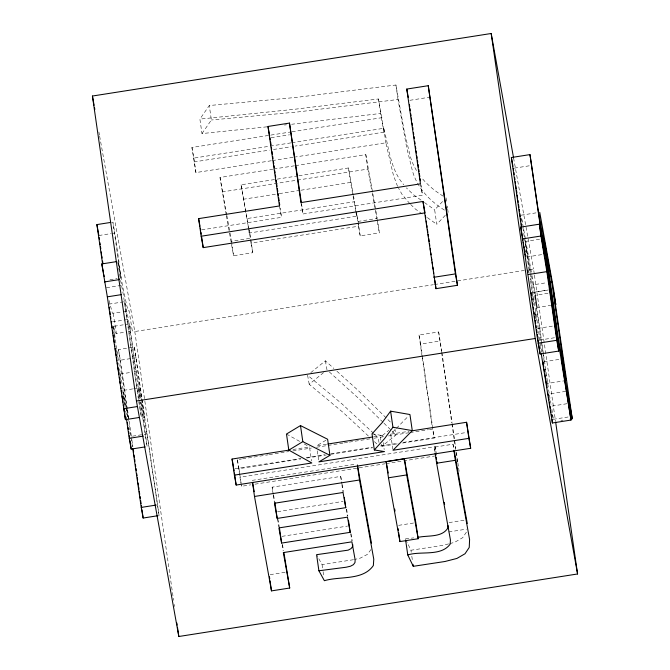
<?xml version="1.0" encoding="UTF-8"?>
<svg xmlns="http://www.w3.org/2000/svg" width="670" height="670" viewBox="0 0 670 670"><rect width="100%" height="100%" fill="white"/><g stroke="black" fill="none" stroke-linecap="round" stroke-linejoin="round"><path stroke-width="0.5" stroke-dasharray="3.35 2.51" d="M466.387 532.173L462.685 537.683L454.587 542.357L449.604 543.63M266.911 126.839L201.98 133.573L199.895 119.101L209.283 105.525L296.576 97.376L395.928 85.006L404.529 132.786L410.283 156.227A146.839 87.1 -8.2 0 0 417.301 171.805M201.98 133.573L211.377 120.005L209.283 105.525M371.038 549.467L367.269 554.467L360.15 558.169L354.447 559.475M445.307 215.321L436.748 224.316L434.663 209.836L443.925 200.095M392.854 449.252L390.677 434.168L395.677 429.076M396.389 428.356L408.524 415.986M310.821 372.621L325.369 360.795L333.844 368.45M368.358 435.994L343.283 412.62L309.213 384.287L325.377 371.147M380.836 440.249L380.292 437.234L388.885 430.324M381.557 444.269L381.917 446.27L395.978 434.972L394.898 428.942M325.913 440.257L316.583 445.793L326.834 444.185M448.607 543.889L442.627 545.413L410.945 550.238L406.296 540.606M353.492 559.701L322.061 564.617L317.078 555.589M409.847 100.307L429.286 97.259M271.275 160.758L195.933 172.575L191.93 147.467L291.014 131.923M292.045 131.764L381.841 117.686L383.927 132.157L295.168 146.077M271.057 137.693L289.474 134.804M191.93 147.467L193.839 158.095L269.189 146.286M270.219 146.119L290.864 142.886M291.894 142.718L383.751 128.313C388.927 147.4 390.2 169.158 403.759 184.744M194.015 161.939L269.365 150.122M273.494 149.477L291.04 146.722M272.305 160.599L292.949 157.358M293.979 157.199L385.845 142.794L393.391 175.172L397.57 186.411M226.175 214.576L220.011 177.466L272.74 169.192M273.779 169.033L294.457 165.792M295.487 165.624L365.795 154.602L377.277 218.403L358.098 221.41L356.708 213.697M355.896 211.008L356.641 216.175L249.215 233.026L241.058 184.803L276.174 179.3M277.204 179.133L297.865 175.9M298.895 175.733L348.475 167.961L353.257 194.543M222.097 191.938L367.889 169.075L371.959 191.712M243.143 199.283L278.259 193.772M279.298 193.613L299.951 190.372M300.989 190.213L350.569 182.433L355.904 212.089M514.342 168.136L529.853 165.708M98.867 235.505L110.835 233.629M111.831 233.47L114.821 233.001L122.359 285.227L127.015 306.483L128.38 310.796L129.092 310.913L132.333 331.047L128.347 331.675M241.058 184.803L247.121 218.546L354.547 201.704L355.745 209.97M201.695 229.869L281.509 217.348L280.169 208.06M300.939 202.591L302.991 213.981L422.502 195.246L421.011 184.937M230.011 233.026L231.485 241.259L250.672 238.252L249.282 230.539M248.939 228.612L251.024 243.084L358.45 226.242L360.184 235.882L379.362 232.875L377.428 219.433M229.5 233.101L233.579 255.739L252.758 252.732L250.823 239.291M109.955 279.708L116.932 278.611M117.937 278.46L120.927 277.991L112.853 222.088L114.821 233.001M521.126 215.196L538.705 212.44M106.404 287.731L122.359 285.227M108.783 304.172L124.729 301.668L128.389 319.372L140.139 400.777M541.72 352.194L525.305 241.443L539.777 239.173M109.059 300.462L112.426 313.3L122.116 312.011M123.112 311.852L129.092 310.913M112.443 321.876L128.389 319.372M526.779 256.978L542.29 254.541M126.228 406.707L120.349 374.044L113.473 326.365L129.419 323.861L131.278 330.31L132.333 331.047M113.473 326.365L115.324 332.806L116.387 333.551L124.36 332.303M99.637 136.136L134.796 331.524L433.356 284.708M434.386 284.541L524.258 270.454M529.426 269.642L533.563 268.988L534.308 274.164M126.973 408.591L118.456 349.572L134.41 347.068L158.949 514.501M531.478 275.747L533.111 284.825L546.544 282.723M532.005 275.646L534.953 292.036L548.395 289.934M532.307 292.606L548.847 290.01M118.456 349.572L120.365 360.2L136.32 357.705M541.963 343.618L534.995 295.319L548.437 293.209M534.995 295.319L537.189 307.513L550.631 305.403M120.349 374.044L130.323 372.478M134.31 371.85L136.303 371.54L144.569 417.477L140.583 418.097M422.125 356.725L419.001 335.034L438.657 331.952L441.781 351.323M125.097 406.933L122.727 390.484L132.694 388.918M133.69 388.759L138.673 387.98L140.516 398.189M419.001 335.034L420.626 344.07L440.291 340.988M537.474 328.442L554.015 325.854M539.543 340.092L555.045 337.663M543.956 361.783L559.458 359.354M159.1 515.54L146.939 433.917L130.993 436.421L129.519 428.256M565.957 380.56L547.348 383.475L546.804 380.451M565.773 391.372L549.232 393.968L548.487 388.826M566.937 403.725L551.427 406.154L551.058 404.127M292.991 449.495L309.515 446.898L311.542 460.977M373.969 436.79L382.168 435.508L382.603 438.523M390.677 434.168L409.144 431.279M239.626 475.172L237.381 459.645L241.493 459M242.515 458.841L268.201 454.813M269.231 454.654L288.753 451.588M292.857 450.944L311.349 448.046M316.491 447.242L343.199 443.054M344.229 442.887L348.341 442.242M349.363 442.083L369.915 438.867M374.028 438.222L378.131 437.577L379.036 442.594M380.292 437.234L384.396 436.589M388.491 435.952L408.993 432.736M410.015 432.577L428.465 429.679M429.487 429.52L432.569 429.034L434.194 438.08L402.419 443.063M234.877 468.807L300.998 458.439M306.165 457.627L324.757 454.712M330.955 453.741L372.277 447.258M380.543 445.969L398.106 443.213M403.273 442.401L466.295 432.519M553.211 419.336L568.721 416.899M237.381 459.645L239.006 468.682L300.654 459.017M306.818 458.054L326.332 454.989M330.444 454.344L372.57 447.736M381.917 446.27L398.315 443.699M560.899 420.5L562.968 420.174M436.547 454.67L435.106 446.639L239.919 477.249L241.543 486.286L250.84 484.829M435.039 452.183L434.311 447.158L453.012 444.218L453.942 449.369M252.171 480.382L356.172 464.076M254.969 484.184L385.099 463.774M386.129 463.615L434.663 456.002M273.151 494.2L272.129 487.165L340.712 476.412L341.985 483.489M277.598 511.671L343.099 501.403M282.036 536.343L347.537 526.067M398.633 525.347L413.817 522.969M449.084 522.583L464.812 520.113M448.741 531.93L466.437 529.149M270.178 574.642L285.361 572.264M444.444 210.104A146.839 87.1 -8.2 0 1 412.377 170.699L406.615 147.258L398.022 99.478L298.669 111.857L211.377 120.005M381.841 117.686L378.475 98.967L294.708 109.26L199.895 119.101M383.927 132.157L380.56 113.448L291.643 124.268M405.451 538.856L413.725 537.893M284.432 125.022L286.492 124.804M372.017 433.892L382.168 435.508M286.492 434.034L299.775 441.455M304.197 443.934L309.515 446.898M421.036 200.104L413.373 194.627L406.372 187.868M424.445 202.541L434.663 209.836M422.276 213.973L415.459 209.107L410.559 204.367M427.385 217.624L436.748 224.316M336.926 371.239L357.721 390.041L391.364 423.005M329.305 371.917L359.354 399.077L383.274 422.519M373.575 433.322L341.658 403.583L307.589 375.25L309.213 384.287M374.337 434.034L378.131 437.577M374.438 441.656L377.478 444.486M409.856 203.697L402.017 194.333L398.558 188.169M384.019 423.247L391.498 430.576M392.243 431.304L395.978 434.972M120.6 280.42L123.28 294.331L138.682 401.045M120.927 277.991L117.752 261.426L120.407 279.432M513.58 157.927L533.563 268.988M521.679 218.269L525.372 238.763M525.556 239.785L531.821 274.625M525.305 241.443L531.293 274.742M549.417 394.982L550.874 403.114M552.365 414.428L553.102 418.541M420.45 183.848L422.502 195.246M434.311 447.158L435.232 452.267M372.143 192.742L379.362 232.875M353.442 195.565L354.547 201.704M356.088 213.11L356.641 216.175M325.369 360.795L326.993 369.832M342.169 484.502L343.442 491.579M346.608 509.167L347.881 516.252M351.03 533.747L352.286 540.757M279.457 205.958L281.509 217.348M251.024 243.084L252.758 252.732M220.011 177.466L226.678 214.509M226.862 215.539L229.818 232.004M226.359 215.606L229.316 232.071M272.129 487.165L273.402 494.242M273.586 495.256L274.859 502.332M277.841 518.915L279.298 527.005M282.464 544.601L283.561 550.681M98.9 132.023L99.453 135.106M141.244 402.276L146.939 433.917M126.412 407.728L128.246 417.938M122.727 390.484L125.667 406.816M125.851 407.837L128.238 421.103M128.967 425.19L129.335 427.234M535.129 314.155L535.799 318.233M538.471 336.692L538.797 338.71M540.112 346.792L540.439 348.81M113.146 313.418L116.387 333.551M534.451 275.194L555.489 420.961M534.953 292.036L537.189 307.513M551.871 409.253L553.512 420.601M542.114 344.64L543.445 353.894M543.596 354.916L547.599 382.662M547.75 383.692L548.345 387.796M533.111 284.825L541.268 341.34M541.41 342.37L542.75 351.616M542.893 352.646L544.526 363.952M545.271 369.086L546.31 376.28M521.721 219.316L522.173 222.406M522.91 227.549L524.25 236.82M524.401 237.85L529.451 272.849M530.196 278L530.489 280.06M530.64 281.09L532.273 292.413M532.424 293.443L533.019 297.555M533.169 298.585L533.764 302.706M535.096 311.977L536.285 320.21M446.061 197.851L446.664 201.98M447.258 206.117L447.56 208.186M447.702 209.224L448.155 212.323M441.924 352.353L452.066 422.594M452.217 423.633L455.793 448.423M456.387 452.552L457.727 461.848M457.878 462.886L458.473 467.015M458.623 468.045L459.218 472.182M438.657 331.952L441.496 351.574M441.639 352.613L451.781 422.854M451.932 423.892L454.168 439.386M454.319 440.416L456.848 457.979M456.999 459.009L457.443 462.107M453.012 444.218L453.741 449.252M395.928 85.006L398.022 99.478M420.626 344.07L434.194 438.08M422.276 357.763L432.418 428.004M435.106 446.639L435.852 451.806M383.751 128.313L385.845 142.794M378.475 98.967L380.56 113.448M365.795 154.602L367.889 169.075M410.945 550.238L411.238 552.247M411.816 556.268L412.544 561.293M358.098 221.41L360.184 235.882M356.356 211.77L358.45 226.242M348.475 167.961L350.569 182.433M383.181 442.543L384.195 449.578M350.745 533.789L351.767 540.824M346.306 509.125L347.328 516.16M301.5 203.655L302.991 213.981M340.712 476.412L341.725 483.447M341.868 484.452L343.032 492.492M317.312 450.818L318.912 461.873M322.061 564.617L322.932 570.647M323.082 571.652L323.803 576.677M247.121 218.546L249.215 233.026M282.171 544.543L283.041 550.572M277.589 518.873L278.745 526.913M273.293 495.205L274.164 501.235M231.485 241.259L233.579 255.739M239.006 468.682L239.6 472.827M239.751 473.857L241.543 486.286M193.839 158.095L195.933 172.575M134.796 331.524L173.145 597.213M173.296 598.251L173.589 600.32M174.183 604.449L174.485 606.518M134.41 347.068L144.569 417.477M129.419 323.861L136.303 371.54M138.673 387.98L140.164 398.265M140.75 402.377L147.132 446.589L140.29 401.807M124.729 301.668L141.395 417.142L138.832 402.084M120.365 360.2L127.367 408.692M127.518 409.722L131.689 438.607M131.831 439.637L132.878 446.856M127.124 409.621L128.615 419.973M131.136 437.443L132.627 447.736M125.692 411.045L126.73 418.248M113.037 325.997L114.227 334.238M114.377 335.268L114.821 338.358M116.454 349.698L117.493 356.909M119.729 372.369L120.918 380.61M123.146 396.071L124.335 404.312M443.264 196.193A146.839 87.1 -8.2 0 1 421.388 177.458"/><path stroke-width="1" d="M448.021 525.531L447.878 528.035C441.739 537.918 427.577 535.104 417.871 537.407M352.772 544.651L352.663 546.452L351.105 548.579L348.149 550.145L316.575 554.685L318.903 570.773L324.38 580.697C340.05 575.982 362.746 580.815 373.358 565.547L373.776 559.249L359.522 479.996L357.487 465.926M234.383 475.131L236.167 485.055L470.675 448.28L468.891 438.356L392.997 450.257L412.276 430.617L409.948 414.529L390.602 411.154L382.185 422.603L372.017 433.892L374.337 449.972L384.488 451.588L318.912 461.873L329.933 455.332L327.613 439.252L300.495 425.576L286.492 434.034L288.812 450.123L311.835 462.987L234.383 475.131L232.063 459.042L289.892 449.98M390.602 411.154L392.93 427.234L384.513 438.682L374.337 449.972M288.812 450.123L302.815 441.656L329.933 455.332M555.639 422L577.573 573.972L178.815 636.5L136.437 401.012L92.427 96.028L491.185 33.5L513.58 157.927M289.465 123.087L300.939 202.591L420.45 183.848L406.774 89.068L428.256 85.701L457.468 285.294L435.986 288.67L422.988 201.452L201.159 236.234L198.621 218.629L279.457 205.958L267.983 126.463L289.465 123.087L301.349 202.625M521.453 227.356L511.369 157.525L529.978 154.602L547.373 272.439L556.083 325.528L539.735 212.281L553.562 289.122L555.798 304.59L553.604 292.405L572.272 418.716L570.204 419.035M102.585 263.93L96.907 224.592L110.86 222.398M201.159 236.234L203.211 247.632L425.04 212.842L422.988 201.452M139.402 417.46L125.449 419.646L107.334 296.835L101.798 263.93L116.756 261.585M104.453 281.928L119.411 279.583M541.26 353.852L552.381 422.979L570.991 420.065L549.886 289.85L558.721 351.072L540.112 353.986L538.169 343.208L520.757 227.105L539.367 224.182L544.358 254.223L529.978 154.602M107.334 296.835L121.287 294.641M522.332 238.939L540.941 236.024L539.367 224.182M433.934 277.271L455.416 273.904L457.468 285.294M528.261 274.549L546.871 271.626L540.941 236.024M549.651 282.238L551.72 281.911L565.957 380.56L558.152 337.169L543.914 238.528L551.72 281.911M136.437 401.012L535.204 338.476L577.573 573.972M538.169 343.208L556.778 340.293L558.721 351.072M123.481 408.725L137.434 406.539M126.421 418.733L129.243 438.314L143.204 436.128M129.243 438.314L131.186 449.093L145.139 446.898M327.856 444.026L372.947 436.957M412.218 430.793L466.571 422.267L470.675 448.28M386.138 461.705L404.362 458.85L415.844 522.65L418.164 538.73L399.94 541.586L388.466 477.794L386.138 461.705L388.181 473.028M132.769 448.766L141.236 507.408L156.185 505.063M435.182 453.188L436.631 463.238L455.34 460.307L469.595 539.559L469.234 547.465L465.005 553.763L456.906 558.437L444.947 561.502L413.264 566.318L407.77 554.936L405.593 539.861M254.206 491.671L252.54 482.433L254.491 496.462L359.522 479.996M388.466 477.794L406.69 474.93L418.164 538.73M141.236 507.408L143.145 518.036L158.103 515.691M345.762 507.667L343.032 492.492L274.457 503.245L277.179 518.421L345.762 507.667L344.313 497.609M350.201 532.332L347.47 517.165L278.887 527.918L281.618 543.085L350.201 532.332L348.459 520.272M254.491 496.462L271.484 590.89L289.708 588.025L283.921 552.708M318.903 570.773L346.122 567.23L350.477 566.225L353.425 564.659L354.983 562.532L355.15 559.835L351.909 541.829L283.326 552.582L289.708 588.025M407.77 554.936C421.003 550.715 440.81 556.787 450.198 544.124L450.433 539.936L436.631 463.238M392.93 427.234L412.276 430.617M101.798 263.93L103.482 272.698M103.85 274.641L104.227 276.593M572.272 418.716L561.527 359.028L570.991 420.065M511.369 157.525L512.96 166.336M543.663 366.063L542.918 361.942L543.755 367.093M406.774 89.068L408.306 97.619M454.126 450.399L467.275 523.471M435.416 453.288L435.785 455.34M436.153 457.384L436.522 459.427M436.89 461.471L437.259 463.514M444.252 502.383L444.62 504.426M394.655 509.041L395.032 511.101M357.386 464.938L371.456 543.161M267.983 126.463L269.692 135.951M198.621 218.629L199.987 226.226M200.33 228.127L200.673 230.028M232.063 459.042L233.487 466.982M92.427 96.028L94.093 105.282M94.462 107.342L94.83 109.403M96.907 224.592L98.867 235.505M520.757 227.105L522.257 236.108M522.592 238.118L522.918 240.12M523.253 242.121L523.588 244.123M523.923 246.125L524.25 248.126M524.585 250.128L524.92 252.129M525.246 254.131L525.582 256.133M531.611 294.817L531.277 292.765L531.72 295.83M544.082 369.153L544.417 371.222M544.752 373.282L547.08 387.704M548.068 393.868L548.395 395.92M548.73 397.972L549.057 400.015M549.383 402.067L549.718 404.119M550.045 406.171L550.371 408.223M550.698 410.266L551.033 412.318M551.36 414.37L551.686 416.422M546.871 271.626L556.778 340.293M513.312 168.296L513.605 170.356M513.907 172.416L514.2 174.476M514.652 177.567L514.945 179.619M515.247 181.679L515.54 183.739M515.841 185.799L516.285 188.89M516.578 190.95L516.88 193.002M517.173 195.062L517.617 198.153M517.918 200.213L518.212 202.273M518.513 204.325L518.957 207.415M519.258 209.476L519.552 211.536M519.845 213.596L520.297 216.678M520.59 218.738L520.892 220.798M521.335 223.889L521.629 225.949M528.019 270.211L528.32 272.271M532.014 297.865L532.307 299.909M532.75 302.974L533.044 305.009M533.337 307.053L533.63 309.096M534.074 312.153L534.367 314.197M534.66 316.232L534.953 318.275M535.255 320.319L535.69 323.375M535.992 325.419L536.285 327.454M536.578 329.498L537.022 332.563M537.315 334.598L537.608 336.642M538.052 339.698L538.345 341.742M538.638 343.785L540.112 353.986M524.711 249.952L525.012 252.004M525.305 254.056L525.598 256.108M491.185 33.5L535.204 338.476M428.256 85.701L455.416 273.904M466.571 422.267L468.891 438.356M409.412 104.587L409.713 106.647M410.007 108.708L410.308 110.768M410.752 113.858L411.053 115.918M411.347 117.979L411.648 120.039M412.092 123.129L412.393 125.189M412.687 127.25L412.988 129.31M413.432 132.4L413.725 134.461M414.026 136.521L414.32 138.581M414.772 141.672L415.065 143.732M415.509 146.822L415.81 148.882M416.103 150.943L416.405 153.003M416.849 156.093L417.15 158.154M417.444 160.214L417.745 162.274M418.038 164.334L418.482 167.425M418.784 169.485L419.077 171.545M419.378 173.605L419.822 176.696M420.123 178.756L420.417 180.816M425.484 215.916L425.777 217.968M426.221 221.041L426.522 223.093M426.815 225.137L427.108 227.189M427.41 229.241L427.854 232.314M428.147 234.358L428.44 236.409M428.733 238.461L429.177 241.535M429.478 243.587L429.772 245.63M430.215 248.704L430.508 250.756M430.81 252.808L431.103 254.851M431.547 257.925L431.84 259.977M432.142 262.029L432.435 264.072M432.879 267.146L433.172 269.198M433.473 271.25L433.766 273.293M434.21 276.375L434.503 278.418M434.796 280.47L435.986 288.67M453.883 450.257L455.34 460.307M404.362 458.85L406.69 474.93M412.98 564.308L413.264 566.318M398.055 528.521L398.349 530.531M398.633 532.541L399.94 541.586M270.035 137.852L270.328 139.921M270.63 141.981L271.074 145.08M271.375 147.149L271.668 149.209M271.97 151.278L272.414 154.376M272.715 156.437L273.017 158.505M273.46 161.604L273.762 163.664M274.055 165.733L274.357 167.793M274.8 170.892L275.102 172.961M275.395 175.021L275.697 177.089M276.141 180.188L276.442 182.248M276.735 184.317L277.037 186.377M277.338 188.446L277.782 191.545M278.075 193.605L278.377 195.673M278.678 197.734L279.122 200.833M279.423 202.901L279.717 204.961M300.495 425.576L302.815 441.656M279.449 528.01L281.618 543.085M274.859 502.332L277.179 518.421M269.449 576.811L269.742 578.821M270.035 580.831L271.484 590.89M200.967 232.096L201.268 234.173M201.72 237.272L203.211 247.632M233.847 468.967L234.14 470.977M234.425 472.986L236.167 485.055M176.872 623.058L177.173 625.127M177.466 627.195L178.815 636.5M133.322 449.955L133.623 452.016M134.067 455.114L134.369 457.175M134.662 459.235L134.963 461.303M135.407 464.394L135.708 466.454M136.002 468.523L136.303 470.583M136.747 473.682L137.048 475.742M137.342 477.802L137.643 479.871M138.087 482.961L138.389 485.03M138.682 487.09L138.983 489.15M139.276 491.219L139.728 494.309M140.022 496.378L140.323 498.438M140.616 500.498L141.069 503.597M141.362 505.657L141.663 507.718M141.956 509.786L143.145 518.036M127.325 422.36L127.618 424.411M128.07 427.502L128.364 429.554M128.665 431.614L128.958 433.666M129.251 435.726L129.704 438.808M129.997 440.868L131.186 449.093M99.168 237.557L99.462 239.6M99.905 242.674L100.199 244.726M100.492 246.769L100.793 248.821M101.237 251.887L101.53 253.938M101.823 255.99L102.125 258.034M102.56 261.107L102.862 263.151M109.227 307.262L109.52 309.331M109.821 311.391L110.265 314.481M110.567 316.541L110.86 318.61M111.312 321.701L111.605 323.761M111.907 325.821L112.2 327.881M112.652 330.98L112.945 333.04M113.247 335.101L113.54 337.161M113.841 339.229L114.285 342.32M114.587 344.38L114.88 346.44M115.181 348.509L115.625 351.599M115.918 353.659L116.22 355.72M116.513 357.788L116.965 360.879M117.258 362.939L117.56 364.999M117.853 367.068L118.305 370.158M118.598 372.219L118.9 374.279M119.344 377.378L119.645 379.438M119.938 381.498L120.24 383.558M120.684 386.657L120.985 388.717M121.278 390.778L121.58 392.838M122.024 395.937L122.317 397.997M122.618 400.057L122.911 402.117M123.364 405.208L123.657 407.276M123.958 409.337L124.252 411.397M124.553 413.457L125.449 419.646M552.181 419.495L552.381 422.979"/></g></svg>
